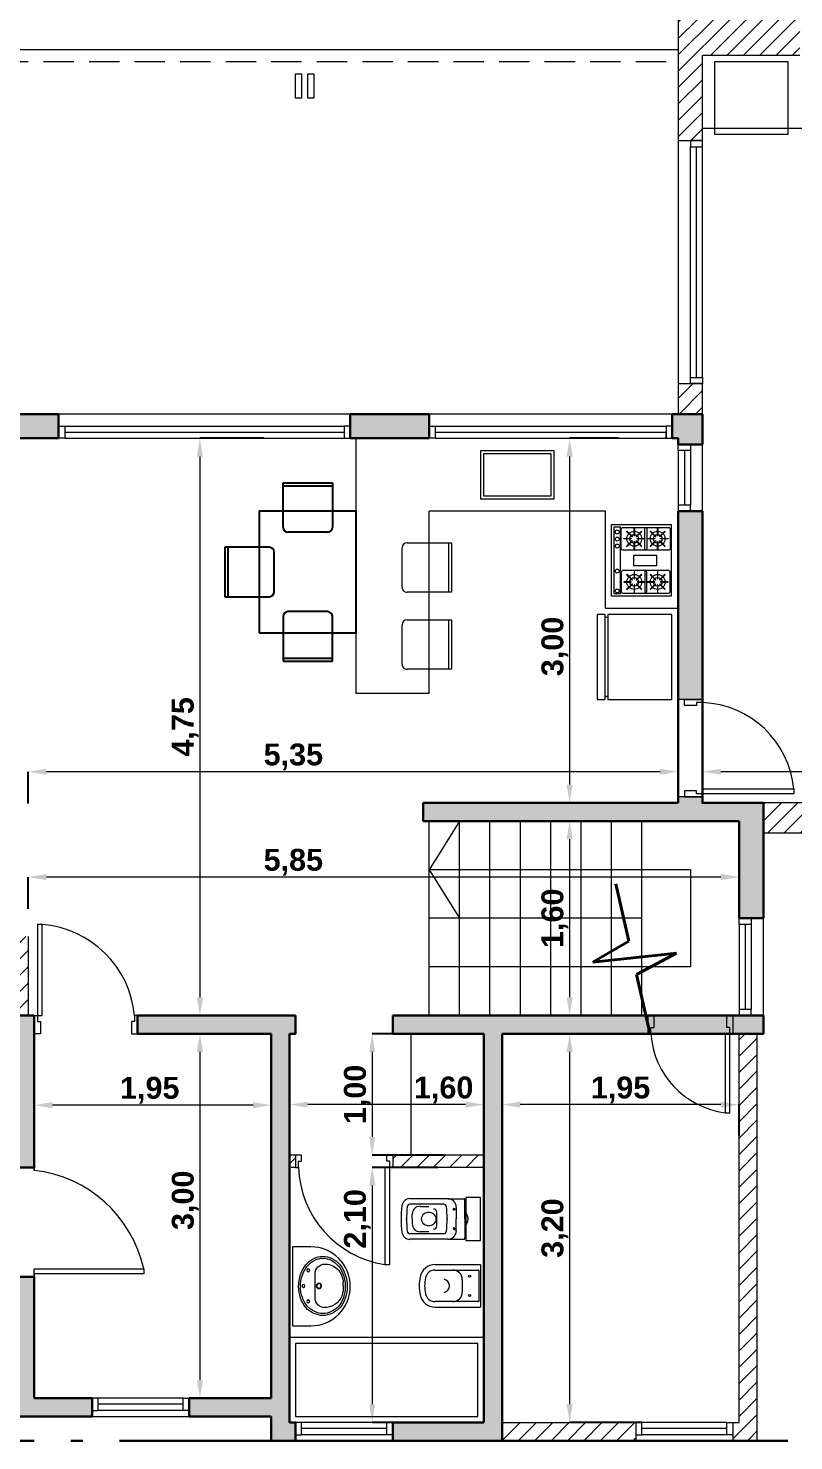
# Model space of a CAD drawing. Header units: millimetres. Extents: x 1434 to 1660, y 1457 to 1517.
# Drawn here: x 1607.51 to 1613.81, y 1487.09 to 1498.71 of the extents above; entities that cross this region are included whole.
import ezdxf

# ---------------------------------------------------------------- set-up
doc = ezdxf.new("R2010")
doc.units = ezdxf.units.MM
doc.linetypes.add('ACAD_ISO04W100', pattern=[30, 24, -3, 0, -3])
doc.linetypes.add('HIDDEN', pattern=[0.375, 0.25, -0.125])
for name, color, linetype, lineweight in [('0.1', 50, 'Continuous', 0), ('0.2', 40, 'Continuous', 20), ('0.3', 30, 'Continuous', 30), ('0.5', 10, 'Continuous', 40), ('carpinterias', 140, 'Continuous', 9), ('cotas', 104, 'Continuous', 18), ('gris', 251, 'Continuous', 18), ('L.M.', 160, 'ACAD_ISO04W100', 30), ('madera', 35, 'Continuous', 18), ('muebles', 7, 'Continuous', 13), ('rojo muros', 232, 'Continuous', 18)]:
    doc.layers.add(name, color=color, linetype=linetype, lineweight=lineweight)
doc.styles.add('SANSSERIFBOLD', font='sasb____.pfb')
doc.styles.get("Standard").update_dxf_attribs({"font": 'ARIAL.TTF'})
doc.dimstyles.new('ISO-25', dxfattribs={"dimtxt": 2.5, "dimasz": 2.5, "dimexe": 1.25, "dimexo": 0.625, "dimtad": 1, "dimtxsty": 'Standard', "dimcen": 2.5, "dimadec": 0, "dimazin": 0, "dimtfac": 1, "dimtmove": 0, "dimatfit": 3, "dimfxl": 0, "dimarcsym": 0})

# ---------------------------------------------------------------- blocks, each defined once
blk = doc.blocks.new('cocina.anafe')
for points in [[(0.05, 0.5), (0.65, 0.5), (0.65, 0), (0.05, 0)], [(0.166, 0.475), (0.17, 0.475), (0.17, 0.411), (0.166, 0.411)], [(0.532, 0.475), (0.528, 0.475), (0.528, 0.411), (0.532, 0.411)], [(0.08, 0.385), (0.08, 0.389), (0.143, 0.389), (0.143, 0.385)], [(0.104, 0.447), (0.107, 0.45), (0.152, 0.405), (0.149, 0.403)], [(0.107, 0.323), (0.104, 0.326), (0.149, 0.371), (0.152, 0.368)], [(0.17, 0.299), (0.166, 0.299), (0.166, 0.362), (0.17, 0.362)], [(0.229, 0.45), (0.232, 0.447), (0.187, 0.403), (0.184, 0.405)], [(0.232, 0.326), (0.229, 0.323), (0.184, 0.368), (0.187, 0.371)], [(0.256, 0.389), (0.256, 0.385), (0.192, 0.385), (0.192, 0.389)], [(0.442, 0.389), (0.442, 0.385), (0.505, 0.385), (0.505, 0.389)], [(0.469, 0.45), (0.466, 0.447), (0.511, 0.403), (0.514, 0.405)], [(0.466, 0.326), (0.469, 0.323), (0.514, 0.368), (0.511, 0.371)], [(0.528, 0.299), (0.532, 0.299), (0.532, 0.362), (0.528, 0.362)], [(0.594, 0.447), (0.591, 0.45), (0.546, 0.405), (0.549, 0.403)], [(0.591, 0.323), (0.594, 0.326), (0.549, 0.371), (0.546, 0.368)], [(0.618, 0.385), (0.618, 0.389), (0.555, 0.389), (0.555, 0.385)], [(0.104, 0.252), (0.107, 0.254), (0.152, 0.21), (0.149, 0.207)], [(0.166, 0.279), (0.17, 0.279), (0.17, 0.215), (0.166, 0.215)], [(0.229, 0.254), (0.232, 0.252), (0.187, 0.207), (0.184, 0.21)], [(0.469, 0.254), (0.466, 0.252), (0.511, 0.207), (0.514, 0.21)], [(0.532, 0.279), (0.528, 0.279), (0.528, 0.215), (0.532, 0.215)], [(0.594, 0.252), (0.591, 0.254), (0.546, 0.21), (0.549, 0.207)], [(0.08, 0.189), (0.08, 0.193), (0.143, 0.193), (0.143, 0.189)], [(0.107, 0.127), (0.104, 0.13), (0.149, 0.175), (0.152, 0.172)], [(0.17, 0.103), (0.166, 0.103), (0.166, 0.166), (0.17, 0.166)], [(0.232, 0.13), (0.229, 0.127), (0.184, 0.172), (0.187, 0.175)], [(0.256, 0.193), (0.256, 0.189), (0.192, 0.189), (0.192, 0.193)], [(0.442, 0.193), (0.442, 0.189), (0.505, 0.189), (0.505, 0.193)], [(0.466, 0.13), (0.469, 0.127), (0.514, 0.172), (0.511, 0.175)], [(0.528, 0.103), (0.532, 0.103), (0.532, 0.166), (0.528, 0.166)], [(0.591, 0.127), (0.594, 0.13), (0.549, 0.175), (0.546, 0.172)], [(0.618, 0.189), (0.618, 0.193), (0.555, 0.193), (0.555, 0.189)], [(0.068, 0.074), (0.629, 0.074), (0.629, 0.023), (0.068, 0.023)]]:
    blk.add_lwpolyline(points, close=True)
for points in [[(0.089, 0.492), (0.249, 0.492, -0.414214), (0.264, 0.476), (0.264, 0.294, -0.414214), (0.249, 0.278), (0.089, 0.278, -0.414214), (0.073, 0.294), (0.073, 0.476, -0.414214)], [(0.609, 0.492), (0.449, 0.492, 0.414214), (0.434, 0.476), (0.434, 0.294, 0.414214), (0.449, 0.278), (0.609, 0.278, 0.414214), (0.624, 0.294), (0.624, 0.476, 0.414214)], [(0.089, 0.296), (0.249, 0.296, -0.414214), (0.264, 0.28), (0.264, 0.098, -0.414214), (0.249, 0.082), (0.089, 0.082, -0.414214), (0.073, 0.098), (0.073, 0.28, -0.414214)], [(0.609, 0.296), (0.449, 0.296, 0.414214), (0.434, 0.28), (0.434, 0.098, 0.414214), (0.449, 0.082), (0.609, 0.082, 0.414214), (0.624, 0.098), (0.624, 0.28, 0.414214)]]:
    blk.add_lwpolyline(points, format="xyb", close=True)
at = {"linetype": 'Continuous', "lineweight": 5}
blk.add_lwpolyline([(0.306, 0.376), (0.394, 0.376), (0.394, 0.187), (0.306, 0.187)], close=True, dxfattribs=at)
for centre, radius in [((0.168, 0.387), 0.0625), ((0.168, 0.387), 0.0364), ((0.53, 0.387), 0.0625), ((0.53, 0.387), 0.0364), ((0.168, 0.191), 0.0625), ((0.53, 0.191), 0.0625), ((0.168, 0.191), 0.0364), ((0.53, 0.191), 0.0364), ((0.111, 0.048), 0.0166), ((0.171, 0.048), 0.0166), ((0.229, 0.048), 0.0166), ((0.439, 0.048), 0.0166), ((0.605, 0.048), 0.0166)]:
    blk.add_circle(centre, radius)
blk = doc.blocks.new('i')
for p, q in [((1235.135, 1802.349), (1235.325, 1802.349)), ((1235.325, 1802.349), (1235.507, 1802.349)), ((1235.51, 1802.346), (1235.51, 1802.002)), ((1235.135, 1802.304), (1235.493, 1802.304)), ((1235.36, 1802.224), (1235.36, 1802.124)), ((1235.495, 1802.302), (1235.495, 1802.046)), ((1235.493, 1802.044), (1235.135, 1802.044)), ((1235.135, 1801.999), (1235.325, 1801.999)), ((1235.325, 1801.999), (1235.507, 1801.999))]:
    blk.add_line(p, q)
for centre in [(1235.42, 1802.254), (1235.42, 1802.094)]:
    blk.add_circle(centre, 0.0085)
for centre, radius, start, end in [((1235.135, 1802.224), 0.125, 90, 168.5558), ((1235.507, 1802.346), 0.003, 0, 90), ((1235.382, 1802.174), 0.377, 168.5558, 191.4442), ((1235.382, 1802.174), 0.332, 168.5558, 191.4442), ((1235.135, 1802.224), 0.08, 90, 168.5558), ((1235.198, 1802.171), 0.0578, 2.6193, 78.3941), ((1235.2, 1802.154), 0.075, 82.3942, 82.744), ((1235.28, 1802.224), 0.08, 0, 90), ((1235.493, 1802.302), 0.002, 0, 90), ((1235.135, 1802.124), 0.08, 191.4442, 270), ((1235.198, 1802.177), 0.0578, 281.6059, 357.3807), ((1235.2, 1802.194), 0.075, 277.256, 277.6058), ((1235.28, 1802.124), 0.08, 270, 0), ((1235.135, 1802.124), 0.125, 191.4442, 270), ((1235.493, 1802.046), 0.002, 270, 0), ((1235.507, 1802.002), 0.003, 270, 0)]:
    blk.add_arc(centre, radius, start, end)
blk = doc.blocks.new('in')
for p, q in [((1235.276, 1801.782), (1234.965, 1801.782)), ((1235.276, 1801.782), (1235.408, 1801.782)), ((1235.416, 1801.615), (1235.416, 1801.774)), ((1235.244, 1801.737), (1234.965, 1801.737)), ((1234.983, 1801.615), (1234.983, 1801.655)), ((1235.048, 1801.719), (1235.12, 1801.719)), ((1235.346, 1801.712), (1235.346, 1801.615)), ((1234.983, 1801.615), (1234.983, 1801.575)), ((1235.346, 1801.518), (1235.346, 1801.615)), ((1235.416, 1801.615), (1235.416, 1801.456)), ((1235.244, 1801.493), (1234.965, 1801.493)), ((1235.276, 1801.448), (1234.965, 1801.448)), ((1235.048, 1801.511), (1235.12, 1801.511)), ((1235.276, 1801.448), (1235.408, 1801.448))]:
    blk.add_line(p, q)
blk.add_lwpolyline([(1235.426, 1801.792), (1235.426, 1801.438), (1235.545, 1801.438), (1235.545, 1801.792)], close=True)
for points in [[(1235.328, 1801.687, -0.120573), (1235.325, 1801.688, -0.105064), (1235.323, 1801.689, -0.088664), (1235.322, 1801.692, -0.079761), (1235.322, 1801.695, -0.079761), (1235.322, 1801.698, -0.088664), (1235.323, 1801.7, -0.105064), (1235.325, 1801.702, -0.120573), (1235.328, 1801.703, -0.120573)], [(1235.328, 1801.703, -0.135765), (1235.33, 1801.702, -0.106933), (1235.331, 1801.7, -0.081683), (1235.333, 1801.698, -0.069843), (1235.333, 1801.695, -0.069843), (1235.333, 1801.692, -0.081683), (1235.331, 1801.689, -0.106933), (1235.33, 1801.688, -0.135765), (1235.328, 1801.687, -0.135765)], [(1235.328, 1801.543, 0.120573), (1235.325, 1801.542, 0.105064), (1235.323, 1801.54, 0.088664), (1235.322, 1801.538, 0.079761), (1235.322, 1801.535, 0.079761), (1235.322, 1801.532, 0.088664), (1235.323, 1801.53, 0.105064), (1235.325, 1801.528, 0.120573), (1235.328, 1801.527, 0.120573)], [(1235.328, 1801.527, 0.135765), (1235.33, 1801.528, 0.106933), (1235.331, 1801.53, 0.081683), (1235.333, 1801.532, 0.069843), (1235.333, 1801.535, 0.069843), (1235.333, 1801.538, 0.081683), (1235.331, 1801.54, 0.106933), (1235.33, 1801.542, 0.135765), (1235.328, 1801.543, 0.135765)]]:
    blk.add_lwpolyline(points, format="xyb")
for centre, radius, start, end in [((1234.965, 1801.715), 0.0678, 90, 173.5646), ((1235.276, 1801.712), 0.0702, 0, 90), ((1235.408, 1801.774), 0.00819, 0, 90), ((1235.848, 1801.615), 0.956, 173.5646, 180), ((1235.846, 1801.615), 0.909, 173.5729, 180), ((1234.965, 1801.714), 0.023, 90, 173.5729), ((1235.048, 1801.655), 0.0648, 90, 180), ((1235.108, 1801.615), 0.0504, 121.4719, 180), ((1235.119, 1801.6), 0.069, 89.562, 122.8418), ((1235.12, 1801.6), 0.069, 57.1582, 90.438), ((1235.131, 1801.615), 0.0504, 0, 58.5281), ((1235.159, 1801.67), 0.027, 3.3632, 90), ((1234.23, 1801.615), 0.957, 0, 3.3632), ((1235.243, 1801.714), 0.023, 6.4271, 90), ((1234.362, 1801.615), 0.909, 0, 6.4271), ((1235.416, 1801.646), 0.0184, 28.8884, 87.2919), ((1235.369, 1801.615), 0.0742, 327.5048, 32.4952), ((1235.848, 1801.615), 0.956, 180, 186.4354), ((1235.846, 1801.615), 0.909, 180, 186.4271), ((1235.048, 1801.575), 0.0648, 180, 270), ((1235.108, 1801.615), 0.0504, 180, 238.5281), ((1235.119, 1801.63), 0.069, 237.1582, 270.438), ((1235.12, 1801.63), 0.069, 269.562, 302.8418), ((1235.131, 1801.615), 0.0504, 301.4719, 0), ((1235.159, 1801.56), 0.027, 270, 356.6368), ((1234.23, 1801.615), 0.957, 356.6368, 0), ((1234.362, 1801.615), 0.909, 353.5729, 0), ((1235.416, 1801.584), 0.0184, 272.7081, 331.1116), ((1234.965, 1801.515), 0.0678, 186.4354, 270), ((1234.965, 1801.516), 0.023, 186.4271, 270), ((1235.243, 1801.516), 0.023, 270, 353.5729), ((1235.276, 1801.518), 0.0702, 270, 0), ((1235.408, 1801.456), 0.00819, 270, 0)]:
    blk.add_arc(centre, radius, start, end)
for p in [(1235.416, 1801.774), (1235.322, 1801.692), (1234.937, 1801.615), (1235.272, 1801.615), (1235.346, 1801.518), (1235.416, 1801.456)]:
    blk.add_point(p)
blk = doc.blocks.new('aa')
at = {"layer": 'madera'}
for p, q in [((1233.437, -214.668), (1233.844, -214.668)), ((1233.437, -215.034), (1233.437, -214.668)), ((1233.437, -214.693), (1233.844, -214.693)), ((1233.844, -214.668), (1233.844, -215.034)), ((1233.803, -215.075), (1233.478, -215.075))]:
    blk.add_line(p, q, dxfattribs=at)
for centre, start, end in [((1233.478, -215.034), 180, 270), ((1233.803, -215.034), 270, 0)]:
    blk.add_arc(centre, 0.0406, start, end, dxfattribs=at)
blk = doc.blocks.new('pil')
blk.add_line((1235.263, 1804.106), (1235.063, 1804.106))
for points in [[(1235.167, 1803.842, 0.080772), (1235.264, 1803.858, 0.089305), (1235.342, 1803.9, 0.110962), (1235.389, 1803.968, 0.119182), (1235.407, 1804.042, 0.119182), (1235.389, 1804.116, 0.110962), (1235.342, 1804.183, 0.089305), (1235.264, 1804.226, 0.080772), (1235.167, 1804.242, 0.080772), (1235.069, 1804.226, 0.089305), (1234.991, 1804.183, 0.104793), (1234.937, 1804.116, 0.119182), (1234.919, 1804.042, 0.119182), (1234.937, 1803.968, 0.104793), (1234.991, 1803.9, 0.089305), (1235.069, 1803.858, 0.080772)], [(1235.167, 1803.858, 0.080772), (1235.259, 1803.873, 0.088756), (1235.331, 1803.912, 0.11126), (1235.374, 1803.974, 0.120398), (1235.391, 1804.042, 0.120398), (1235.374, 1804.109, 0.11126), (1235.331, 1804.171, 0.088756), (1235.259, 1804.211, 0.080772), (1235.167, 1804.226, 0.080772), (1235.074, 1804.211, 0.089305), (1235.001, 1804.171, 0.104793), (1234.951, 1804.109, 0.119182), (1234.935, 1804.042, 0.119182), (1234.951, 1803.975, 0.104793), (1235.001, 1803.913, 0.089305), (1235.074, 1803.873, 0.080772)]]:
    blk.add_lwpolyline(points, format="xyb", close=True)
for points in [[(1235.163, 1803.874, -0.02495), (1235.135, 1803.875, -0.088119)], [(1235.163, 1803.874, 0.072856), (1235.241, 1803.884, 0.088119)]]:
    blk.add_lwpolyline(points, format="xyb")
for centre, radius in [((1235.163, 1804.202), 0.012), ((1235.035, 1804.162), 0.012), ((1235.163, 1804.074), 0.0219), ((1235.163, 1804.074), 0.0179), ((1235.291, 1804.162), 0.012)]:
    blk.add_circle(centre, radius)
for centre, radius, start, end in [((1235.063, 1804.026), 0.08, 90, 180), ((1235.263, 1804.026), 0.08, 0, 90), ((1235.137, 1804.029), 0.154, 177.9004, 269.4552), ((1235.188, 1804.029), 0.154, 290.171, 2.0996)]:
    blk.add_arc(centre, radius, start, end)
blk = doc.blocks.new('*D32')
at = {"layer": 'cotas', "color": 0, "linetype": 'Continuous', "lineweight": -2}
for p, q in [((1609.445, 1495.336), (1608.918, 1495.336)), ((1609.627, 1490.586), (1608.918, 1490.586))]:
    blk.add_line(p, q, dxfattribs=at)
at = {"layer": 'cotas', "color": 0, "linetype": 'Continuous', "lineweight": 9}
blk.add_line((1608.918, 1495.186), (1608.918, 1490.736), dxfattribs=at)
at = {"layer": 'cotas', "color": 0, "linetype": 'Continuous'}
for points in [[(1608.893, 1495.186), (1608.943, 1495.186), (1608.918, 1495.336)], [(1608.893, 1490.736), (1608.943, 1490.736), (1608.918, 1490.586)]]:
    blk.add_solid(points, dxfattribs=at)
at = {"layer": 'Defpoints', "color": 0, "linetype": 'Continuous'}
for p in [(1609.445, 1495.336), (1608.918, 1490.586), (1609.627, 1490.586)]:
    blk.add_point(p, dxfattribs=at)
at = {"layer": 'cotas', "linetype": 'Continuous', "insert": (1608.797, 1492.961), "char_height": 0.18, "attachment_point": 5, "rotation": 90, "style": 'SANSSERIFBOLD'}
blk.add_mtext('4,75', dxfattribs=at)
blk = doc.blocks.new('*D33')
at = {"layer": 'cotas', "color": 0, "linetype": 'Continuous', "lineweight": -2}
for p, q in [((1609.445, 1490.436), (1608.918, 1490.436)), ((1609.505, 1487.436), (1608.918, 1487.436))]:
    blk.add_line(p, q, dxfattribs=at)
at = {"layer": 'cotas', "color": 0, "linetype": 'Continuous', "lineweight": 9}
blk.add_line((1608.918, 1490.286), (1608.918, 1487.586), dxfattribs=at)
at = {"layer": 'cotas', "color": 0, "linetype": 'Continuous'}
for points in [[(1608.893, 1490.286), (1608.943, 1490.286), (1608.918, 1490.436)], [(1608.893, 1487.586), (1608.943, 1487.586), (1608.918, 1487.436)]]:
    blk.add_solid(points, dxfattribs=at)
at = {"layer": 'Defpoints', "color": 0, "linetype": 'Continuous'}
for p in [(1609.445, 1490.436), (1608.918, 1487.436), (1609.505, 1487.436)]:
    blk.add_point(p, dxfattribs=at)
at = {"layer": 'cotas', "linetype": 'Continuous', "insert": (1608.797, 1489.065), "char_height": 0.18, "attachment_point": 5, "rotation": 90, "style": 'SANSSERIFBOLD'}
blk.add_mtext('3,00', dxfattribs=at)
blk = doc.blocks.new('*D34')
at = {"layer": 'cotas', "color": 0, "linetype": 'Continuous', "lineweight": -2}
for p, q in [((1610.88, 1489.336), (1610.336, 1489.336)), ((1610.923, 1487.236), (1610.336, 1487.236))]:
    blk.add_line(p, q, dxfattribs=at)
at = {"layer": 'cotas', "color": 0, "linetype": 'Continuous', "lineweight": 9}
blk.add_line((1610.336, 1489.186), (1610.336, 1487.386), dxfattribs=at)
at = {"layer": 'cotas', "color": 0, "linetype": 'Continuous'}
for points in [[(1610.311, 1489.186), (1610.361, 1489.186), (1610.336, 1489.336)], [(1610.311, 1487.386), (1610.361, 1487.386), (1610.336, 1487.236)]]:
    blk.add_solid(points, dxfattribs=at)
at = {"layer": 'Defpoints', "color": 0, "linetype": 'Continuous'}
for p in [(1610.88, 1489.336), (1610.336, 1487.236), (1610.923, 1487.236)]:
    blk.add_point(p, dxfattribs=at)
at = {"layer": 'cotas', "linetype": 'Continuous', "insert": (1610.214, 1488.912), "char_height": 0.18, "attachment_point": 5, "rotation": 90, "style": 'SANSSERIFBOLD'}
blk.add_mtext('2,10', dxfattribs=at)
blk = doc.blocks.new('*D35')
at = {"layer": 'cotas', "color": 0, "linetype": 'Continuous', "lineweight": -2}
for p, q in [((1610.88, 1490.436), (1610.336, 1490.436)), ((1610.923, 1489.436), (1610.336, 1489.436))]:
    blk.add_line(p, q, dxfattribs=at)
at = {"layer": 'cotas', "color": 0, "linetype": 'Continuous', "lineweight": 9}
blk.add_line((1610.336, 1490.286), (1610.336, 1489.586), dxfattribs=at)
at = {"layer": 'cotas', "color": 0, "linetype": 'Continuous'}
for points in [[(1610.311, 1490.286), (1610.361, 1490.286), (1610.336, 1490.436)], [(1610.311, 1489.586), (1610.361, 1489.586), (1610.336, 1489.436)]]:
    blk.add_solid(points, dxfattribs=at)
at = {"layer": 'Defpoints', "color": 0, "linetype": 'Continuous'}
for p in [(1610.88, 1490.436), (1610.336, 1489.436), (1610.923, 1489.436)]:
    blk.add_point(p, dxfattribs=at)
at = {"layer": 'cotas', "linetype": 'Continuous', "insert": (1610.214, 1489.936), "char_height": 0.18, "attachment_point": 5, "rotation": 90, "style": 'SANSSERIFBOLD'}
blk.add_mtext('1,00', dxfattribs=at)
blk = doc.blocks.new('*D36')
at = {"layer": 'cotas', "color": 0, "linetype": 'Continuous', "lineweight": -2}
for p, q in [((1612.505, 1492.186), (1611.961, 1492.186)), ((1612.548, 1490.586), (1611.961, 1490.586))]:
    blk.add_line(p, q, dxfattribs=at)
at = {"layer": 'cotas', "color": 0, "linetype": 'Continuous', "lineweight": 9}
blk.add_line((1611.961, 1492.036), (1611.961, 1490.736), dxfattribs=at)
at = {"layer": 'cotas', "color": 0, "linetype": 'Continuous'}
for points in [[(1611.936, 1492.036), (1611.986, 1492.036), (1611.961, 1492.186)], [(1611.936, 1490.736), (1611.986, 1490.736), (1611.961, 1490.586)]]:
    blk.add_solid(points, dxfattribs=at)
at = {"layer": 'Defpoints', "color": 0, "linetype": 'Continuous'}
for p in [(1612.505, 1492.186), (1611.961, 1490.586), (1612.548, 1490.586)]:
    blk.add_point(p, dxfattribs=at)
at = {"layer": 'cotas', "linetype": 'Continuous', "insert": (1611.839, 1491.386), "char_height": 0.18, "attachment_point": 5, "rotation": 90, "style": 'SANSSERIFBOLD'}
blk.add_mtext('1,60', dxfattribs=at)
blk = doc.blocks.new('*D37')
at = {"layer": 'cotas', "color": 0, "linetype": 'Continuous', "lineweight": -2}
for p, q in [((1612.364, 1495.336), (1611.961, 1495.336)), ((1612.548, 1492.336), (1611.961, 1492.336))]:
    blk.add_line(p, q, dxfattribs=at)
at = {"layer": 'cotas', "color": 0, "linetype": 'Continuous', "lineweight": 9}
blk.add_line((1611.961, 1495.186), (1611.961, 1492.486), dxfattribs=at)
at = {"layer": 'cotas', "color": 0, "linetype": 'Continuous'}
for points in [[(1611.936, 1495.186), (1611.986, 1495.186), (1611.961, 1495.336)], [(1611.936, 1492.486), (1611.986, 1492.486), (1611.961, 1492.336)]]:
    blk.add_solid(points, dxfattribs=at)
at = {"layer": 'Defpoints', "color": 0, "linetype": 'Continuous'}
for p in [(1612.364, 1495.336), (1611.961, 1492.336), (1612.548, 1492.336)]:
    blk.add_point(p, dxfattribs=at)
at = {"layer": 'cotas', "linetype": 'Continuous', "insert": (1611.839, 1493.623), "char_height": 0.18, "attachment_point": 5, "rotation": 90, "style": 'SANSSERIFBOLD'}
blk.add_mtext('3,00', dxfattribs=at)
blk = doc.blocks.new('*D39')
at = {"layer": 'cotas', "color": 0, "linetype": 'Continuous', "lineweight": -2}
for p, q in [((1607.505, 1491.463), (1607.505, 1491.725)), ((1613.355, 1491.578), (1613.355, 1491.725))]:
    blk.add_line(p, q, dxfattribs=at)
at = {"layer": 'cotas', "color": 0, "linetype": 'Continuous', "lineweight": 9}
blk.add_line((1613.205, 1491.725), (1607.655, 1491.725), dxfattribs=at)
at = {"layer": 'cotas', "color": 0, "linetype": 'Continuous'}
for points in [[(1607.655, 1491.75), (1607.655, 1491.7), (1607.505, 1491.725)], [(1613.205, 1491.75), (1613.205, 1491.7), (1613.355, 1491.725)]]:
    blk.add_solid(points, dxfattribs=at)
at = {"layer": 'Defpoints', "color": 0, "linetype": 'Continuous'}
for p in [(1607.505, 1491.725), (1613.355, 1491.578), (1607.505, 1491.463)]:
    blk.add_point(p, dxfattribs=at)
at = {"layer": 'cotas', "linetype": 'Continuous', "insert": (1609.687, 1491.847), "char_height": 0.18, "attachment_point": 5, "style": 'SANSSERIFBOLD'}
blk.add_mtext('5,85', dxfattribs=at)
blk = doc.blocks.new('*D40')
at = {"layer": 'cotas', "color": 0, "linetype": 'Continuous', "lineweight": -2}
for p, q in [((1607.505, 1492.331), (1607.505, 1492.592)), ((1612.855, 1492.336), (1612.855, 1492.592))]:
    blk.add_line(p, q, dxfattribs=at)
at = {"layer": 'cotas', "color": 0, "linetype": 'Continuous', "lineweight": 9}
blk.add_line((1612.705, 1492.592), (1607.655, 1492.592), dxfattribs=at)
at = {"layer": 'cotas', "color": 0, "linetype": 'Continuous'}
for points in [[(1607.655, 1492.617), (1607.655, 1492.567), (1607.505, 1492.592)], [(1612.705, 1492.617), (1612.705, 1492.567), (1612.855, 1492.592)]]:
    blk.add_solid(points, dxfattribs=at)
at = {"layer": 'Defpoints', "color": 0, "linetype": 'Continuous'}
for p in [(1607.505, 1492.592), (1607.505, 1492.331), (1612.855, 1492.336)]:
    blk.add_point(p, dxfattribs=at)
at = {"layer": 'cotas', "linetype": 'Continuous', "insert": (1609.687, 1492.714), "char_height": 0.18, "attachment_point": 5, "style": 'SANSSERIFBOLD'}
blk.add_mtext('5,35', dxfattribs=at)
blk = doc.blocks.new('*D41')
at = {"layer": 'cotas', "color": 0, "linetype": 'Continuous', "lineweight": -2}
blk.add_line((1607.555, 1489.587), (1607.555, 1489.848), dxfattribs=at)
at = {"layer": 'cotas', "color": 0, "linetype": 'Continuous', "lineweight": 9}
blk.add_line((1609.355, 1489.848), (1607.705, 1489.848), dxfattribs=at)
at = {"layer": 'cotas', "color": 0, "linetype": 'Continuous'}
for points in [[(1607.705, 1489.873), (1607.705, 1489.823), (1607.555, 1489.848)], [(1609.355, 1489.873), (1609.355, 1489.823), (1609.505, 1489.848)]]:
    blk.add_solid(points, dxfattribs=at)
at = {"layer": 'Defpoints', "color": 0, "linetype": 'Continuous'}
for p in [(1607.555, 1489.848), (1609.505, 1489.848), (1607.555, 1489.587)]:
    blk.add_point(p, dxfattribs=at)
at = {"layer": 'cotas', "linetype": 'Continuous', "insert": (1608.505, 1489.97), "char_height": 0.18, "attachment_point": 5, "style": 'SANSSERIFBOLD'}
blk.add_mtext('1,95', dxfattribs=at)
blk = doc.blocks.new('*D42')
at = {"layer": 'cotas', "color": 0, "linetype": 'Continuous', "lineweight": -2}
for p, q in [((1609.655, 1489.587), (1609.655, 1489.852)), ((1611.255, 1489.713), (1611.255, 1489.852))]:
    blk.add_line(p, q, dxfattribs=at)
at = {"layer": 'cotas', "color": 0, "linetype": 'Continuous', "lineweight": 9}
blk.add_line((1611.105, 1489.852), (1609.805, 1489.852), dxfattribs=at)
at = {"layer": 'cotas', "color": 0, "linetype": 'Continuous'}
for points in [[(1609.805, 1489.877), (1609.805, 1489.827), (1609.655, 1489.852)], [(1611.105, 1489.877), (1611.105, 1489.827), (1611.255, 1489.852)]]:
    blk.add_solid(points, dxfattribs=at)
at = {"layer": 'Defpoints', "color": 0, "linetype": 'Continuous'}
for p in [(1609.655, 1489.852), (1611.255, 1489.713), (1609.655, 1489.587)]:
    blk.add_point(p, dxfattribs=at)
at = {"layer": 'cotas', "linetype": 'Continuous', "insert": (1610.924, 1489.973), "char_height": 0.18, "attachment_point": 5, "style": 'SANSSERIFBOLD'}
blk.add_mtext('1,60', dxfattribs=at)
blk = doc.blocks.new('*D43')
at = {"layer": 'cotas', "color": 0, "linetype": 'Continuous', "lineweight": -2}
for p, q in [((1612.505, 1490.436), (1611.961, 1490.436)), ((1612.555, 1487.236), (1611.961, 1487.236))]:
    blk.add_line(p, q, dxfattribs=at)
at = {"layer": 'cotas', "color": 0, "linetype": 'Continuous', "lineweight": 9}
blk.add_line((1611.961, 1490.286), (1611.961, 1487.386), dxfattribs=at)
at = {"layer": 'cotas', "color": 0, "linetype": 'Continuous'}
for points in [[(1611.936, 1490.286), (1611.986, 1490.286), (1611.961, 1490.436)], [(1611.936, 1487.386), (1611.986, 1487.386), (1611.961, 1487.236)]]:
    blk.add_solid(points, dxfattribs=at)
at = {"layer": 'Defpoints', "color": 0, "linetype": 'Continuous'}
for p in [(1612.505, 1490.436), (1611.961, 1487.236), (1612.555, 1487.236)]:
    blk.add_point(p, dxfattribs=at)
at = {"layer": 'cotas', "linetype": 'Continuous', "insert": (1611.839, 1488.836), "char_height": 0.18, "attachment_point": 5, "rotation": 90, "style": 'SANSSERIFBOLD'}
blk.add_mtext('3,20', dxfattribs=at)
blk = doc.blocks.new('*D44')
at = {"layer": 'cotas', "color": 0, "linetype": 'Continuous', "lineweight": -2}
for p, q in [((1611.405, 1489.587), (1611.405, 1489.852)), ((1613.355, 1489.597), (1613.355, 1489.852))]:
    blk.add_line(p, q, dxfattribs=at)
at = {"layer": 'cotas', "color": 0, "linetype": 'Continuous', "lineweight": 9}
blk.add_line((1613.205, 1489.852), (1611.555, 1489.852), dxfattribs=at)
at = {"layer": 'cotas', "color": 0, "linetype": 'Continuous'}
for points in [[(1611.555, 1489.877), (1611.555, 1489.827), (1611.405, 1489.852)], [(1613.205, 1489.877), (1613.205, 1489.827), (1613.355, 1489.852)]]:
    blk.add_solid(points, dxfattribs=at)
at = {"layer": 'Defpoints', "color": 0, "linetype": 'Continuous'}
for p in [(1611.405, 1489.852), (1611.405, 1489.587), (1613.355, 1489.597)]:
    blk.add_point(p, dxfattribs=at)
at = {"layer": 'cotas', "linetype": 'Continuous', "insert": (1612.38, 1489.973), "char_height": 0.18, "attachment_point": 5, "style": 'SANSSERIFBOLD'}
blk.add_mtext('1,95', dxfattribs=at)
blk = doc.blocks.new('*D46')
at = {"layer": 'cotas', "color": 0, "linetype": 'Continuous', "lineweight": -2}
for p, q in [((1613.055, 1492.331), (1613.055, 1492.592)), ((1618.755, 1492.336), (1618.755, 1492.592))]:
    blk.add_line(p, q, dxfattribs=at)
at = {"layer": 'cotas', "color": 0, "linetype": 'Continuous', "lineweight": 9}
blk.add_line((1618.605, 1492.592), (1613.205, 1492.592), dxfattribs=at)
at = {"layer": 'cotas', "color": 0, "linetype": 'Continuous'}
for points in [[(1613.205, 1492.617), (1613.205, 1492.567), (1613.055, 1492.592)], [(1618.605, 1492.617), (1618.605, 1492.567), (1618.755, 1492.592)]]:
    blk.add_solid(points, dxfattribs=at)
at = {"layer": 'Defpoints', "color": 0, "linetype": 'Continuous'}
for p in [(1613.055, 1492.592), (1613.055, 1492.331), (1618.755, 1492.336)]:
    blk.add_point(p, dxfattribs=at)
at = {"layer": 'cotas', "linetype": 'Continuous', "insert": (1615.905, 1492.714), "char_height": 0.18, "attachment_point": 5, "style": 'SANSSERIFBOLD'}
blk.add_mtext('5,70', dxfattribs=at)

msp = doc.modelspace()

# ---------------------------------------------------------------- hatches: boundary and pattern name
at = {"layer": 'gris'}
h = msp.add_hatch(dxfattribs=at)
h.set_pattern_fill('LINE', color=256, scale=0.03, angle=45, style=0)
h.paths.add_polyline_path([(1611.25526, 1489.4359), (1610.50526, 1489.4359), (1610.50526, 1489.3359), (1611.25526, 1489.3359)])
h.paths.add_polyline_path([(1609.70526, 1489.4359), (1609.65526, 1489.4359), (1609.65526, 1489.3359), (1609.70526, 1489.3359)])
h.paths.add_polyline_path([(1607.50526, 1491.2359), (1607.40526, 1491.2359), (1607.40526, 1490.5859), (1607.50526, 1490.5859)])
h = msp.add_hatch(dxfattribs=at)
h.set_pattern_fill('LINE', color=256, scale=0.03, angle=45, style=0)
h.set_pattern_definition([(45, (80, -5e-12), (-0.067351921, 0.067351921), [])])
h.paths.add_polyline_path([(1613.50526, 1490.4359), (1613.35526, 1490.4359), (1613.35526, 1487.2359), (1613.30526, 1487.2359), (1613.30526, 1487.0859), (1613.50526, 1487.0859)])
h.paths.add_polyline_path([(1612.50526, 1487.2359), (1611.40526, 1487.2359), (1611.40526, 1487.0859), (1612.50526, 1487.0859)])
at = {"layer": 'rojo muros'}
h = msp.add_hatch(dxfattribs=at)
h.set_pattern_fill('LINE', color=256, scale=0.03, angle=45, style=0)
h.paths.add_polyline_path([(1613.90526, 1492.0859), (1613.90526, 1492.3359), (1613.55526, 1492.3359), (1613.55526, 1492.0859)])
h.paths.add_polyline_path([(1618.95526, 1492.0859), (1618.95526, 1498.7859), (1615.85526, 1498.7859), (1615.85526, 1498.4859), (1616.85526, 1498.4859), (1616.85526, 1497.7859), (1617.15526, 1497.7859), (1617.15526, 1498.4859), (1617.65526, 1498.4859), (1617.65526, 1498.6359), (1618.25526, 1498.6359), (1618.25526, 1498.4859), (1618.75526, 1498.4859), (1618.75526, 1492.3359), (1618.40526, 1492.3359), (1618.40526, 1492.0859)])
h.paths.add_polyline_path([(1617.65526, 1498.6359), (1617.65526, 1498.4859), (1618.25526, 1498.4859), (1618.25526, 1498.6359)], flags=17)
h.paths.add_polyline_path([(1613.85526, 1498.4859), (1613.85526, 1498.7859), (1612.85526, 1498.7859), (1612.85526, 1497.7859), (1613.05526, 1497.7859), (1613.05526, 1498.4859)])
h.paths.add_polyline_path([(1612.85526, 1495.5359), (1613.05526, 1495.5359), (1613.05526, 1495.7859), (1612.85526, 1495.7859)])
h.paths.add_polyline_path([(1616.30526, 1504.7859), (1616.30526, 1504.6359), (1618.80526, 1504.6359), (1618.80526, 1498.7859), (1618.95526, 1498.7859), (1618.95526, 1504.7859)])
h = msp.add_hatch(color=256, dxfattribs=at)
h.paths.add_polyline_path([(1604.10526, 1495.5359), (1603.15526, 1495.5359), (1603.15526, 1495.2859), (1603.35526, 1495.2859), (1603.35526, 1495.3359), (1604.10526, 1495.3359)])
h.paths.add_polyline_path([(1603.35526, 1494.4859), (1603.15526, 1494.4859), (1603.15526, 1492.0359), (1603.35526, 1492.0359)])
h.paths.add_polyline_path([(1608.03026, 1487.4359), (1607.55526, 1487.4359), (1607.55526, 1488.4359), (1607.40526, 1488.4359), (1607.40526, 1487.2859), (1608.03026, 1487.2859)])
h.paths.add_polyline_path([(1609.65526, 1489.3359), (1609.65526, 1489.36633), (1609.65526, 1489.39899), (1609.65526, 1489.4359), (1609.65526, 1490.4359), (1609.70526, 1490.4359), (1609.70526, 1490.5859), (1608.40526, 1490.5859), (1608.40526, 1490.4359), (1609.50526, 1490.4359), (1609.50526, 1487.4359), (1608.83026, 1487.4359), (1608.83026, 1487.2859), (1609.50526, 1487.2859), (1609.50526, 1487.0859), (1609.70526, 1487.0859), (1609.70526, 1487.2359), (1609.65526, 1487.2359)])
h.paths.add_polyline_path([(1611.40526, 1490.4359), (1613.55526, 1490.4359), (1613.55526, 1490.5859), (1610.50526, 1490.5859), (1610.50526, 1490.4359), (1611.25526, 1490.4359), (1611.25526, 1489.4359), (1611.25526, 1489.3923), (1611.25526, 1489.35828), (1611.25526, 1489.3359), (1611.25526, 1487.2359), (1610.50526, 1487.2359), (1610.50526, 1487.0859), (1611.40526, 1487.0859)])
h.paths.add_polyline_path([(1613.05526, 1495.5359), (1612.80526, 1495.5359), (1612.80526, 1495.3359), (1612.85526, 1495.3359), (1612.85526, 1495.2859), (1613.05526, 1495.2859)])
h.paths.add_polyline_path([(1610.80526, 1495.5359), (1610.15526, 1495.5359), (1610.15526, 1495.3359), (1610.80526, 1495.3359)])
h.paths.add_polyline_path([(1612.85526, 1493.1859), (1613.05526, 1493.1859), (1613.05526, 1494.7359), (1612.85526, 1494.7359)])
h.paths.add_polyline_path([(1613.05526, 1492.3859), (1612.85526, 1492.3859), (1612.85526, 1492.1859), (1613.35526, 1492.1859), (1613.35526, 1491.3859), (1613.55526, 1491.3859), (1613.55526, 1492.3359), (1613.05526, 1492.3359)])
h.paths.add_polyline_path([(1606.50526, 1495.3359), (1607.75526, 1495.3359), (1607.75526, 1495.5359), (1606.50526, 1495.5359)])
h.paths.add_polyline_path([(1606.50526, 1490.5859), (1606.50526, 1490.3859), (1607.40526, 1490.3859), (1607.40526, 1489.3359), (1607.55526, 1489.3359), (1607.55526, 1490.5859)])
h.paths.add_polyline_path([(1604.10526, 1490.3859), (1604.10526, 1490.5859), (1603.35526, 1490.5859), (1603.35526, 1491.2359), (1603.15526, 1491.2359), (1603.15526, 1490.3859)])
msp.add_hatch(color=256, dxfattribs=at).paths.add_polyline_path([(1612.85526, 1492.1859), (1612.85526, 1492.3359), (1610.75526, 1492.3359), (1610.75526, 1492.1859)])

# ---------------------------------------------------------------- linework, layer by layer
for p, q in [((1609.60206, 1494.96878), (1610.00846, 1494.96878)), ((1609.60206, 1494.60302), (1609.60206, 1494.96878)), ((1609.60206, 1494.9444), (1610.00846, 1494.9444)), ((1610.00846, 1494.96878), (1610.00846, 1494.60302)), ((1609.96782, 1494.56238), (1609.6427, 1494.56238)), ((1609.12238, 1494.4391), (1609.12238, 1494.0327)), ((1609.48814, 1494.4391), (1609.12238, 1494.4391)), ((1609.14676, 1494.4391), (1609.14676, 1494.0327)), ((1609.52878, 1494.07334), (1609.52878, 1494.39846)), ((1609.12238, 1494.0327), (1609.48814, 1494.0327)), ((1609.60206, 1493.86878), (1609.60206, 1493.50302)), ((1609.96782, 1493.90942), (1609.6427, 1493.90942)), ((1610.00846, 1493.50302), (1610.00846, 1493.86878)), ((1609.60206, 1493.52741), (1610.00846, 1493.52741)), ((1609.60206, 1493.50302), (1610.00846, 1493.50302))]:
    msp.add_line(p, q)
msp.add_lwpolyline([(1609.40526, 1493.7359), (1610.20526, 1493.7359), (1610.20526, 1494.7359), (1609.40526, 1494.7359)], close=True)
for centre, start, end in [((1609.6427, 1494.60302), 180, 270), ((1609.96782, 1494.60302), 270, 0), ((1609.48814, 1494.39846), 360, 90), ((1609.48814, 1494.07334), 270, 360), ((1609.6427, 1493.86878), 90, 180), ((1609.96782, 1493.86878), 360, 90)]:
    msp.add_arc(centre, 0.04064, start, end)
at = {"layer": '0.1', "linetype": 'HIDDEN'}
msp.add_line((1602.75526, 1498.4359), (1612.85526, 1498.4359), dxfattribs=at)
at = {"layer": '0.1'}
for p, q in [((1610.15526, 1495.5359), (1607.75526, 1495.5359)), ((1612.80526, 1495.5359), (1610.80526, 1495.5359)), ((1613.05526, 1494.7359), (1613.05526, 1495.2859)), ((1613.55526, 1490.5859), (1613.55526, 1491.3859)), ((1608.03026, 1487.2859), (1608.83026, 1487.2859)), ((1609.70526, 1487.0859), (1610.50526, 1487.0859))]:
    msp.add_line(p, q, dxfattribs=at)
at = {"layer": '0.2'}
for p, q in [((1610.20526, 1493.2359), (1610.20526, 1495.3359)), ((1610.80526, 1493.2359), (1610.80526, 1494.7359)), ((1612.25526, 1494.7359), (1610.80526, 1494.7359)), ((1612.25526, 1493.9359), (1612.25526, 1494.7359)), ((1612.85526, 1493.9359), (1612.25526, 1493.9359)), ((1610.80526, 1493.2359), (1610.20526, 1493.2359)), ((1607.50526, 1491.2359), (1607.50526, 1490.5859)), ((1609.70526, 1489.4359), (1609.65526, 1489.4359)), ((1609.70526, 1489.4359), (1609.70526, 1489.3359)), ((1610.50526, 1489.4359), (1610.50526, 1489.3359)), ((1611.25526, 1489.4359), (1610.50526, 1489.4359)), ((1609.70526, 1489.3359), (1609.65526, 1489.3359)), ((1611.25526, 1489.3359), (1610.50526, 1489.3359)), ((1611.25526, 1487.9359), (1609.65526, 1487.9359))]:
    msp.add_line(p, q, dxfattribs=at)
at = {"layer": '0.2', "linetype": 'Continuous', "lineweight": 15, "ltscale": 0.07}
for p, q in [((1612.18847, 1493.8859), (1612.18847, 1493.1859)), ((1612.25112, 1493.8859), (1612.18847, 1493.8859)), ((1612.25112, 1493.8859), (1612.25112, 1493.1859)), ((1612.27612, 1493.8609), (1612.25112, 1493.8609)), ((1612.27612, 1493.8859), (1612.27612, 1493.1859)), ((1612.80112, 1493.8859), (1612.27612, 1493.8859)), ((1612.80112, 1493.1859), (1612.80112, 1493.8859)), ((1612.18847, 1493.1859), (1612.25112, 1493.1859)), ((1612.27612, 1493.2109), (1612.25112, 1493.2109)), ((1612.27612, 1493.1859), (1612.80112, 1493.1859))]:
    msp.add_line(p, q, dxfattribs=at)
for points in [[(1611.83026, 1494.8359), (1611.23026, 1494.8359), (1611.23026, 1495.2359), (1611.83026, 1495.2359)], [(1611.80526, 1494.8609), (1611.25526, 1494.8609), (1611.25526, 1495.2109), (1611.80526, 1495.2109)]]:
    msp.add_lwpolyline(points, close=True, dxfattribs=at)
at = {"layer": '0.2'}
msp.add_lwpolyline([(1609.83026, 1488.6819), (1609.68026, 1488.6819), (1609.68026, 1488.0319), (1609.83026, 1488.0319)], dxfattribs=at)
msp.add_lwpolyline([(1611.20526, 1487.8859), (1609.70526, 1487.8859), (1609.70526, 1487.2859), (1611.20526, 1487.2859)], close=True, dxfattribs=at)
msp.add_arc((1609.83026, 1488.3569), 0.325, 270, 90, dxfattribs=at)
at = {"layer": '0.3'}
for p, q in [((1606.50526, 1495.5359), (1607.75526, 1495.5359)), ((1607.75526, 1495.3359), (1607.75526, 1495.5359)), ((1610.80526, 1495.5359), (1610.15526, 1495.5359)), ((1610.15526, 1495.3359), (1610.15526, 1495.5359)), ((1610.80526, 1495.3359), (1610.80526, 1495.5359)), ((1613.05526, 1495.5359), (1612.80526, 1495.5359)), ((1612.80526, 1495.3359), (1612.80526, 1495.5359)), ((1613.05526, 1495.2859), (1613.05526, 1495.5359)), ((1606.50526, 1495.3359), (1607.75526, 1495.3359)), ((1610.80526, 1495.3359), (1610.15526, 1495.3359)), ((1612.85526, 1495.3359), (1612.80526, 1495.3359)), ((1612.85526, 1495.2859), (1612.85526, 1495.3359)), ((1612.85526, 1495.2859), (1613.05526, 1495.2859)), ((1612.85526, 1492.3359), (1612.85526, 1494.7359)), ((1612.85526, 1494.7359), (1613.05526, 1494.7359)), ((1613.05526, 1492.3359), (1613.05526, 1494.7359)), ((1612.85526, 1492.3359), (1610.75526, 1492.3359)), ((1610.75526, 1492.1859), (1610.75526, 1492.3359)), ((1613.55526, 1492.3359), (1613.05526, 1492.3359)), ((1613.55526, 1491.3859), (1613.55526, 1492.3359)), ((1613.35526, 1492.1859), (1610.75526, 1492.1859)), ((1613.35526, 1491.3859), (1613.35526, 1492.1859)), ((1613.55526, 1491.3859), (1613.35526, 1491.3859)), ((1607.55526, 1490.5859), (1606.50526, 1490.5859)), ((1607.55526, 1490.3859), (1607.55526, 1490.5859)), ((1609.70526, 1490.5859), (1608.40526, 1490.5859)), ((1608.40526, 1490.4359), (1608.40526, 1490.5859)), ((1609.70526, 1490.4359), (1609.70526, 1490.5859)), ((1613.55526, 1490.5859), (1610.50526, 1490.5859)), ((1610.50526, 1490.5859), (1610.50526, 1490.4359)), ((1613.55526, 1490.4359), (1613.55526, 1490.5859)), ((1607.55526, 1490.3859), (1607.55526, 1489.3359)), ((1609.50526, 1490.4359), (1608.40526, 1490.4359)), ((1609.50526, 1487.4359), (1609.50526, 1490.4359)), ((1609.70526, 1490.4359), (1609.65526, 1490.4359)), ((1609.65526, 1487.2359), (1609.65526, 1490.4359)), ((1611.25526, 1490.4359), (1610.50526, 1490.4359)), ((1611.25526, 1487.2359), (1611.25526, 1490.4359)), ((1613.55526, 1490.4359), (1611.40526, 1490.4359)), ((1611.40526, 1487.0859), (1611.40526, 1490.4359)), ((1607.55526, 1489.3359), (1607.40526, 1489.3359)), ((1607.55526, 1488.4359), (1607.40526, 1488.4359)), ((1607.55526, 1488.4359), (1607.55526, 1487.4359)), ((1608.03026, 1487.4359), (1607.55526, 1487.4359)), ((1608.03026, 1487.4359), (1608.03026, 1487.2859)), ((1608.83026, 1487.4359), (1608.83026, 1487.2859)), ((1609.50526, 1487.4359), (1608.83026, 1487.4359)), ((1607.40526, 1487.2859), (1608.03026, 1487.2859)), ((1608.83026, 1487.2859), (1609.50526, 1487.2859)), ((1609.50526, 1487.0859), (1609.50526, 1487.2859)), ((1609.70526, 1487.2359), (1609.65526, 1487.2359)), ((1609.70526, 1487.2359), (1609.70526, 1487.0859)), ((1611.25526, 1487.2359), (1610.50526, 1487.2359)), ((1610.50526, 1487.2359), (1610.50526, 1487.0859)), ((1609.50526, 1487.0859), (1609.70526, 1487.0859)), ((1611.40526, 1487.0859), (1610.50526, 1487.0859))]:
    msp.add_line(p, q, dxfattribs=at)
at = {"layer": '0.5'}
for p, q in [((1612.34008, 1491.66988), (1612.44782, 1491.19781)), ((1612.44782, 1491.19781), (1612.15145, 1491.02493)), ((1612.15145, 1491.02493), (1612.84165, 1491.09812)), ((1612.84165, 1491.09812), (1612.51021, 1490.92446)), ((1612.51021, 1490.92446), (1612.61985, 1490.4441))]:
    msp.add_line(p, q, dxfattribs=at)
at = {"layer": 'carpinterias'}
for p, q in [((1607.80526, 1495.4359), (1610.10526, 1495.4359)), ((1607.80526, 1495.3859), (1610.10526, 1495.3859)), ((1607.80526, 1495.3359), (1610.10526, 1495.3359)), ((1610.85526, 1495.4359), (1612.75526, 1495.4359)), ((1610.85526, 1495.3859), (1612.75526, 1495.3859)), ((1610.85526, 1495.3359), (1612.75526, 1495.3359)), ((1612.85526, 1495.2359), (1612.85526, 1494.7859)), ((1612.90526, 1495.2359), (1612.90526, 1494.7859)), ((1612.95526, 1495.2359), (1612.95526, 1494.7859)), ((1613.35526, 1491.3359), (1613.35526, 1490.6359)), ((1613.40526, 1491.3359), (1613.40526, 1490.6359)), ((1613.45526, 1491.3359), (1613.45526, 1490.6359)), ((1608.78026, 1487.4359), (1608.08026, 1487.4359)), ((1608.78026, 1487.3859), (1608.08026, 1487.3859)), ((1608.78026, 1487.3359), (1608.08026, 1487.3359)), ((1610.45526, 1487.2359), (1609.75526, 1487.2359)), ((1610.45526, 1487.1859), (1609.75526, 1487.1859)), ((1610.45526, 1487.1359), (1609.75526, 1487.1359))]:
    msp.add_line(p, q, dxfattribs=at)
for points in [[(1607.80526, 1495.3359), (1607.75526, 1495.3359), (1607.75526, 1495.4359), (1607.80526, 1495.4359)], [(1610.10526, 1495.3359), (1610.15526, 1495.3359), (1610.15526, 1495.4359), (1610.10526, 1495.4359)], [(1610.85526, 1495.3359), (1610.80526, 1495.3359), (1610.80526, 1495.4359), (1610.85526, 1495.4359)], [(1612.75526, 1495.3359), (1612.80526, 1495.3359), (1612.80526, 1495.4359), (1612.75526, 1495.4359)], [(1612.85526, 1495.2359), (1612.85526, 1495.2859), (1612.95526, 1495.2859), (1612.95526, 1495.2359)], [(1612.85526, 1494.7859), (1612.85526, 1494.7359), (1612.95526, 1494.7359), (1612.95526, 1494.7859)], [(1613.35526, 1491.3359), (1613.35526, 1491.3859), (1613.45526, 1491.3859), (1613.45526, 1491.3359)], [(1613.35526, 1490.6359), (1613.35526, 1490.5859), (1613.45526, 1490.5859), (1613.45526, 1490.6359)], [(1608.08026, 1487.4359), (1608.03026, 1487.4359), (1608.03026, 1487.3359), (1608.08026, 1487.3359)], [(1608.78026, 1487.4359), (1608.83026, 1487.4359), (1608.83026, 1487.3359), (1608.78026, 1487.3359)], [(1609.75526, 1487.2359), (1609.70526, 1487.2359), (1609.70526, 1487.1359), (1609.75526, 1487.1359)], [(1610.45526, 1487.2359), (1610.50526, 1487.2359), (1610.50526, 1487.1359), (1610.45526, 1487.1359)]]:
    msp.add_lwpolyline(points, close=True, dxfattribs=at)
at = {"layer": 'gris'}
for p, q in [((1612.85526, 1498.7859), (1612.85526, 1497.7859)), ((1602.95526, 1498.5359), (1612.85526, 1498.5359)), ((1613.05526, 1497.7859), (1613.05526, 1498.4859)), ((1613.85526, 1498.4859), (1613.05526, 1498.4859)), ((1616.85526, 1497.8859), (1613.05526, 1497.8859)), ((1612.85526, 1497.7859), (1612.85526, 1495.7859)), ((1612.85526, 1497.7859), (1613.05526, 1497.7859)), ((1612.95526, 1495.8359), (1612.95526, 1497.7359)), ((1613.00526, 1495.8359), (1613.00526, 1497.7359)), ((1613.05526, 1495.8359), (1613.05526, 1497.7359)), ((1612.85526, 1495.7859), (1612.85526, 1495.5359)), ((1612.85526, 1495.7859), (1613.05526, 1495.7859)), ((1613.05526, 1495.5359), (1613.05526, 1495.7859)), ((1612.75526, 1495.3359), (1612.75526, 1495.3859)), ((1613.05526, 1493.1859), (1612.85526, 1493.1859)), ((1613.05526, 1492.3859), (1613.05526, 1492.4359)), ((1613.05526, 1492.3859), (1612.85526, 1492.3859)), ((1613.90526, 1492.3359), (1613.55526, 1492.3359)), ((1610.80526, 1490.5859), (1610.80526, 1492.1859)), ((1611.05526, 1492.1859), (1610.80526, 1491.7859)), ((1611.05526, 1490.5859), (1611.05526, 1492.1859)), ((1611.30526, 1490.5859), (1611.30526, 1492.1859)), ((1611.55526, 1490.5859), (1611.55526, 1492.1859)), ((1611.80526, 1490.5859), (1611.80526, 1492.1859)), ((1612.05526, 1490.5859), (1612.05526, 1492.1859)), ((1612.30526, 1490.5859), (1612.30526, 1492.1859)), ((1612.55526, 1490.5859), (1612.55526, 1492.1859)), ((1613.90526, 1492.0859), (1613.55526, 1492.0859)), ((1612.95526, 1491.7859), (1610.80526, 1491.7859)), ((1610.80526, 1491.7859), (1611.05526, 1491.3859)), ((1612.95526, 1491.7859), (1612.95526, 1490.9859)), ((1612.55526, 1491.3859), (1610.80526, 1491.3859)), ((1612.95526, 1490.9859), (1610.80526, 1490.9859)), ((1613.35526, 1487.2359), (1613.35526, 1490.4359)), ((1613.50526, 1487.0859), (1613.50526, 1490.4359)), ((1611.40526, 1487.2359), (1612.50526, 1487.2359)), ((1612.50526, 1487.2359), (1612.50526, 1487.0859)), ((1613.25526, 1487.2359), (1612.55526, 1487.2359)), ((1613.30526, 1487.2359), (1613.30526, 1487.0859)), ((1613.30526, 1487.2359), (1613.35526, 1487.2359)), ((1611.40526, 1487.0859), (1612.50526, 1487.0859)), ((1612.50526, 1487.0859), (1613.30526, 1487.0859)), ((1613.25526, 1487.1859), (1612.55526, 1487.1859)), ((1613.25526, 1487.1359), (1612.55526, 1487.1359)), ((1613.50526, 1487.0859), (1613.30526, 1487.0859))]:
    msp.add_line(p, q, dxfattribs=at)
for points in [[(1613.75526, 1497.8359), (1613.15526, 1497.8359), (1613.15526, 1498.4359), (1613.75526, 1498.4359)], [(1613.05526, 1497.7359), (1613.05526, 1497.7859), (1612.95526, 1497.7859), (1612.95526, 1497.7359)], [(1613.05526, 1495.8359), (1613.05526, 1495.7859), (1612.95526, 1495.7859), (1612.95526, 1495.8359)], [(1613.80526, 1492.4109), (1613.05526, 1492.4109), (1613.05526, 1492.4509), (1613.80526, 1492.4509)], [(1613.28026, 1489.7859), (1613.28026, 1490.4359), (1613.24026, 1490.4359), (1613.24026, 1489.7859)], [(1612.55526, 1487.2359), (1612.50526, 1487.2359), (1612.50526, 1487.1359), (1612.55526, 1487.1359)], [(1613.25526, 1487.2359), (1613.30526, 1487.2359), (1613.30526, 1487.1359), (1613.25526, 1487.1359)]]:
    msp.add_lwpolyline(points, close=True, dxfattribs=at)
for points in [[(1612.90526, 1493.1859), (1613.05526, 1493.1859), (1613.05526, 1493.1609), (1613.00526, 1493.1609), (1613.00526, 1493.1359), (1612.90526, 1493.1359), (1612.90526, 1493.1859)], [(1612.90526, 1492.3859), (1613.05526, 1492.3859), (1613.05526, 1492.4109), (1613.00526, 1492.4109), (1613.00526, 1492.4359), (1612.90526, 1492.4359), (1612.90526, 1492.3859)], [(1612.60526, 1490.5859), (1612.60526, 1490.4359), (1612.63026, 1490.4359), (1612.63026, 1490.4859), (1612.65526, 1490.4859), (1612.65526, 1490.5859), (1612.60526, 1490.5859)], [(1613.30526, 1490.5859), (1613.30526, 1490.4359), (1613.28026, 1490.4359), (1613.28026, 1490.4859), (1613.25526, 1490.4859), (1613.25526, 1490.5859), (1613.30526, 1490.5859)]]:
    msp.add_lwpolyline(points, dxfattribs=at)
for centre, radius, start, end in [((1613.02392, 1492.37668), 0.78485, 5.426565, 87.712145), ((1613.32789, 1490.47938), 0.69899, 183.565962, 262.797432)]:
    msp.add_arc(centre, radius, start, end, dxfattribs=at)
at = {"layer": 'L.M.', "color": 253, "ltscale": 0.1}
msp.add_line((1619.95526, 1487.0859), (1597.95526, 1487.0859), dxfattribs=at)
at = {"layer": 'madera'}
msp.add_line((1610.65526, 1489.4359), (1610.65526, 1490.4359), dxfattribs=at)
for points in [[(1609.70526, 1498.1359), (1609.70526, 1498.3359), (1609.75526, 1498.3359), (1609.75526, 1498.1359)], [(1609.80526, 1498.1359), (1609.80526, 1498.3359), (1609.85526, 1498.3359), (1609.85526, 1498.1359)], [(1607.58026, 1491.3359), (1607.58026, 1490.5859), (1607.62026, 1490.5859), (1607.62026, 1491.3359)], [(1610.48026, 1488.5359), (1610.48026, 1489.3359), (1610.44026, 1489.3359), (1610.44026, 1488.5359)], [(1608.45526, 1488.4609), (1607.55526, 1488.4609), (1607.55526, 1488.5009), (1608.45526, 1488.5009)]]:
    msp.add_lwpolyline(points, close=True, dxfattribs=at)
for points in [[(1607.55526, 1490.4359), (1607.55526, 1490.5859), (1607.58026, 1490.5859), (1607.58026, 1490.5359), (1607.60526, 1490.5359), (1607.60526, 1490.4359), (1607.55526, 1490.4359)], [(1608.40526, 1490.4359), (1608.40526, 1490.5859), (1608.38026, 1490.5859), (1608.38026, 1490.5359), (1608.35526, 1490.5359), (1608.35526, 1490.4359), (1608.40526, 1490.4359)], [(1609.70526, 1489.4359), (1609.70526, 1489.3359), (1609.73026, 1489.3359), (1609.73026, 1489.3859), (1609.75526, 1489.3859), (1609.75526, 1489.4359), (1609.70526, 1489.4359)], [(1610.50526, 1489.4359), (1610.50526, 1489.3359), (1610.48026, 1489.3359), (1610.48026, 1489.3859), (1610.45526, 1489.3859), (1610.45526, 1489.4359), (1610.50526, 1489.4359)], [(1607.55526, 1489.3359), (1607.55526, 1489.3359), (1607.55526, 1489.3109), (1607.55526, 1489.3109), (1607.55526, 1489.3109), (1607.55526, 1489.3109), (1607.55526, 1489.3359)], [(1607.55526, 1488.4359), (1607.55526, 1488.4359), (1607.55526, 1488.4609), (1607.55526, 1488.4609), (1607.55526, 1488.4609), (1607.55526, 1488.4609), (1607.55526, 1488.4359)]]:
    msp.add_lwpolyline(points, dxfattribs=at)
for centre, radius, start, end in [((1607.5518, 1490.50647), 0.83226, 5.476986, 85.281887), ((1607.43749, 1488.27505), 1.04252, 12.511642, 83.513933), ((1610.5647, 1489.36141), 0.83484, 181.750924, 261.427186)]:
    msp.add_arc(centre, radius, start, end, dxfattribs=at)

# ---------------------------------------------------------------- block references
at = {"linetype": 'Continuous', "rotation": 270}
for p in [(1825.65662, 2727.91385), (1825.65662, 2727.27955)]:
    msp.add_blockref('aa', p, dxfattribs=at)
at = {"layer": '0.1', "linetype": 'Continuous', "lineweight": 5, "xscale": 0.982457514410612, "yscale": 0.9824575144109531, "zscale": 0.9824575144108502, "rotation": 270}
msp.add_blockref('cocina.anafe', (1612.30526, 1494.6745), dxfattribs=at)
at = {"layer": 'muebles'}
for name, p in [('in', (375.68177, -312.70407)), ('i', (375.71771, -313.81313))]:
    msp.add_blockref(name, p, dxfattribs=at)
at = {"layer": 'muebles', "xscale": -1, "rotation": 90}
msp.add_blockref('pil', (3413.97203, 2723.52345), dxfattribs=at)

# ---------------------------------------------------------------- dimensions: what is measured, and where the dimension line sits
at = {"layer": 'cotas', "linetype": 'Continuous'}
for base, p1, p2, picture, middle in [((1608.91843, 1490.5859), (1609.44494, 1495.3359), (1609.62663, 1490.5859), '*D32', (1608.91843, 1492.9609)), ((1611.96095, 1492.3359), (1612.36383, 1495.3359), (1612.54778, 1492.3359), '*D37', (1611.96095, 1493.62286)), ((1611.96095, 1490.5859), (1612.50542, 1492.1859), (1612.54778, 1490.5859), '*D36', (1611.96095, 1491.3859)), ((1608.91843, 1487.4359), (1609.44494, 1490.4359), (1609.50526, 1487.4359), '*D33', (1608.91843, 1489.06509)), ((1610.33579, 1489.4359), (1610.88026, 1490.4359), (1610.92261, 1489.4359), '*D35', (1610.33579, 1489.9359)), ((1611.96095, 1487.2359), (1612.50542, 1490.4359), (1612.55526, 1487.2359), '*D43', (1611.96095, 1488.8359)), ((1610.33579, 1487.2359), (1610.88026, 1489.3359), (1610.92261, 1487.2359), '*D34', (1610.33579, 1488.91192))]:
    dim = msp.add_linear_dim(base=base, p1=p1, p2=p2, angle=90, dimstyle='ISO-25', override={"dimtxt": 0.18, "dimasz": 0.15, "dimexe": 0, "dimexo": 0, "dimgap": 0.01, "dimzin": 0, "dimtxsty": 'SANSSERIFBOLD', "dimclrt": 256, "dimlwd": 9}, dxfattribs=at)
    dim.commit()
    dim.dimension.update_dxf_attribs({"geometry": picture, "text_midpoint": middle, "dimtype": 160})
for base, p1, p2, picture, middle in [((1607.50526, 1492.59211), (1612.85526, 1492.3359), (1607.50526, 1492.33052), '*D40', (1609.68666, 1492.59211)), ((1613.05526, 1492.59211), (1618.75526, 1492.3359), (1613.05526, 1492.33052), '*D46', (1615.90526, 1492.59211)), ((1607.50526, 1491.7249), (1613.35526, 1491.57799), (1607.50526, 1491.4633), '*D39', (1609.68666, 1491.7249)), ((1607.55526, 1489.84839), (1609.50526, 1489.84839), (1607.55526, 1489.58679), '*D41', (1608.50526, 1489.84839)), ((1609.65526, 1489.85184), (1611.25526, 1489.71257), (1609.65526, 1489.58679), '*D42', (1610.92398, 1489.85184)), ((1611.40526, 1489.85184), (1613.35526, 1489.59658), (1611.40526, 1489.58679), '*D44', (1612.38026, 1489.85184))]:
    dim = msp.add_linear_dim(base=base, p1=p1, p2=p2, dimstyle='ISO-25', override={"dimtxt": 0.18, "dimasz": 0.15, "dimexe": 0, "dimexo": 0, "dimgap": 0.01, "dimzin": 0, "dimtxsty": 'SANSSERIFBOLD', "dimclrt": 256, "dimlwd": 9}, dxfattribs=at)
    dim.commit()
    dim.dimension.update_dxf_attribs({"geometry": picture, "text_midpoint": middle, "dimtype": 160})

doc.saveas('drawing.dxf')
